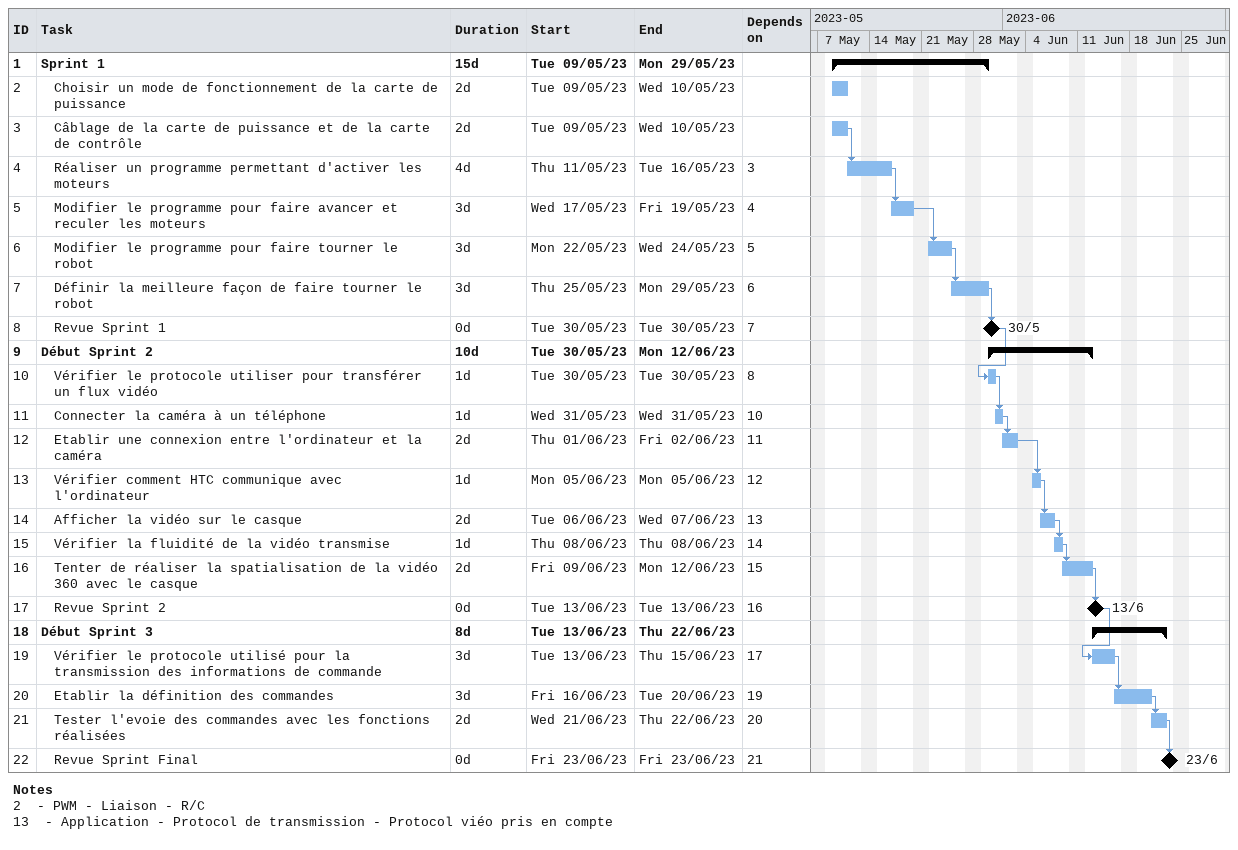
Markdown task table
| ID | Level | Task | Duration | Start | Finish | Predecessors |
|---|---|---|---|---|---|---|
| 1 | 1 | **Sprint 1** | 15d | 2023-05-09 | 2023-05-29 |  |
| 2 | 2 | Choisir un mode de fonctionnement de la carte de puissance | 2d | 2023-05-09 | 2023-05-10 |  |
| 3 | 2 | Câblage de la carte de puissance et de la carte de contrôle | 2d | 2023-05-09 | 2023-05-10 |  |
| 4 | 2 | Réaliser un programme permettant d'activer les moteurs | 4d | 2023-05-11 | 2023-05-16 | 3 |
| 5 | 2 | Modifier le programme pour faire avancer et reculer les moteurs | 3d | 2023-05-17 | 2023-05-19 | 4 |
| 6 | 2 | Modifier le programme pour faire tourner le robot | 3d | 2023-05-22 | 2023-05-24 | 5 |
| 7 | 2 | Définir la meilleure façon de faire tourner le robot | 3d | 2023-05-25 | 2023-05-29 | 6 |
| 8 | 2 | Revue Sprint 1 | 0d | 2023-05-30 | 2023-05-30 | 7 |
| 9 | 1 | **Début Sprint 2** | 10d | 2023-05-30 | 2023-06-12 |  |
| 10 | 2 | Vérifier le protocole utiliser pour transférer un flux vidéo | 1d | 2023-05-30 | 2023-05-30 | 8 |
| 11 | 2 | Connecter la caméra à un téléphone | 1d | 2023-05-31 | 2023-05-31 | 10 |
| 12 | 2 | Etablir une connexion entre l'ordinateur et la caméra | 2d | 2023-06-01 | 2023-06-02 | 11 |
| 13 | 2 | Vérifier comment HTC communique avec l'ordinateur | 1d | 2023-06-05 | 2023-06-05 | 12 |
| 14 | 2 | Afficher la vidéo sur le casque | 2d | 2023-06-06 | 2023-06-07 | 13 |
| 15 | 2 | Vérifier la fluidité de la vidéo transmise | 1d | 2023-06-08 | 2023-06-08 | 14 |
| 16 | 2 | Tenter de réaliser la spatialisation de la vidéo 360 avec le casque | 2d | 2023-06-09 | 2023-06-12 | 15 |
| 17 | 2 | Revue Sprint 2 | 0d | 2023-06-13 | 2023-06-13 | 16 |
| 18 | 1 | **Début Sprint 3** | 8d | 2023-06-13 | 2023-06-22 |  |
| 19 | 2 | Vérifier le protocole utilisé pour la transmission des informations de commande | 3d | 2023-06-13 | 2023-06-15 | 17 |
| 20 | 2 | Etablir la définition des commandes | 3d | 2023-06-16 | 2023-06-20 | 19 |
| 21 | 2 | Tester l'evoie des commandes avec les fonctions réalisées | 2d | 2023-06-21 | 2023-06-22 | 20 |
| 22 | 2 | Revue Sprint Final | 0d | 2023-06-23 | 2023-06-23 | 21 |

Notes
- 2: - PWM - Liaison - R/C
- 13: - Application - Protocol de transmission - Protocol viéo pris en compte
